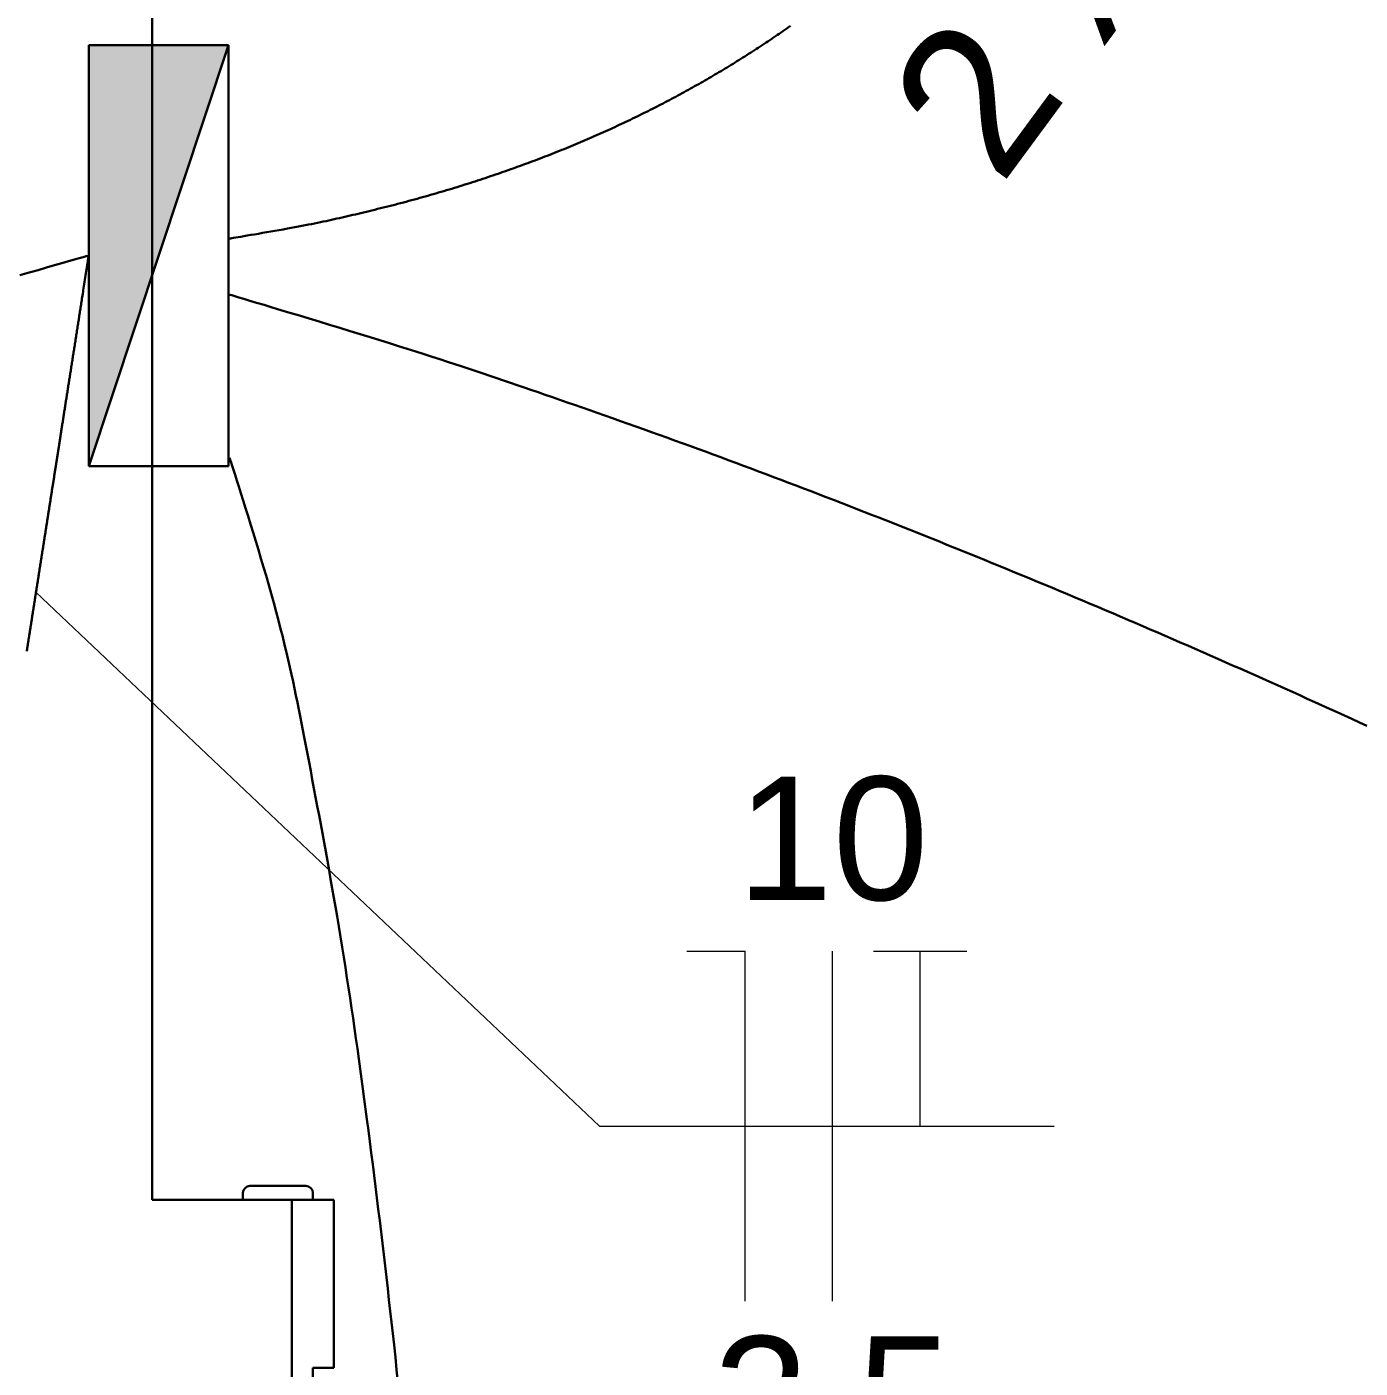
# Model space of a CAD drawing. Header units: millimetres. Extents: x 0 to 55.3, y 20.8 to 61.4.
# Drawn here: x 8.661 to 9.614, y 36.855 to 37.814 of the extents above; entities that cross this region are included whole.
import ezdxf

# ---------------------------------------------------------------- set-up
doc = ezdxf.new("R2010")
doc.units = ezdxf.units.MM
doc.linetypes.add('Dashed', pattern=[0.75, 0.5, -0.25])
for name, color, linetype, lineweight in [('ARQ_-_ALV_5', 1, 'Continuous', 30), ('ARQ_-_PORTA_2', 2, 'Continuous', 30), ('EL-Condutos', 4, 'Continuous', 30), ('EL-Fios', 2, 'Continuous', 20), ('EL-Textos_condutos', 2, 'Continuous', 20), ('EL-Textos_fios', 2, 'Continuous', 20), ('P-SIMBOL', 3, 'Continuous', 30)]:
    doc.layers.add(name, color=color, linetype=linetype, lineweight=lineweight)
doc.styles.add('Arial', font='Arial')

msp = doc.modelspace()

# ---------------------------------------------------------------- hatches: boundary and pattern name
at = {"layer": 'P-SIMBOL', "linetype": 'Continuous'}
msp.add_hatch(color=256, dxfattribs=at).paths.add_polyline_path([(8.804652, 37.800949), (8.704752, 37.800949), (8.704752, 37.500049)])

# ---------------------------------------------------------------- linework, layer by layer
at = {"layer": 'ARQ_-_ALV_5'}
for p, q in [((8.750002, 36.975499), (8.750002, 38.325499)), ((8.750002, 36.975499), (8.850002, 36.975499)), ((8.850002, 36.975499), (8.850002, 36.825499))]:
    msp.add_line(p, q, dxfattribs=at)
at = {"layer": 'ARQ_-_PORTA_2'}
for p, q in [((8.860002, 36.985499), (8.820002, 36.985499)), ((8.815002, 36.980499), (8.815002, 36.975499)), ((8.850002, 36.975499), (8.865002, 36.975499)), ((8.865002, 36.975499), (8.865002, 36.980499)), ((8.880002, 36.975499), (8.865002, 36.975499)), ((8.880002, 36.855499), (8.880002, 36.975499)), ((8.865002, 36.825499), (8.865002, 36.855499)), ((8.865002, 36.855499), (8.880002, 36.855499))]:
    msp.add_line(p, q, dxfattribs=at)
for centre, start, end in [((8.820002, 36.980499), 90, 180), ((8.860002, 36.980499), 0, 90)]:
    msp.add_arc(centre, 0.005, start, end, dxfattribs=at)
at = {"layer": 'EL-Condutos', "linetype": 'Continuous', "flags": 128}
for points in [[(8.805541, 37.662635), (8.805729, 37.662666), (8.806274, 37.662757), (8.807155, 37.662903), (8.808344, 37.663101), (8.809819, 37.663348), (8.811555, 37.663639), (8.813527, 37.66397), (8.815712, 37.664338), (8.818083, 37.66474), (8.820618, 37.66517), (8.823292, 37.665626), (8.82608, 37.666104), (8.828958, 37.666599), (8.831901, 37.667109), (8.834885, 37.667629), (8.837886, 37.668155), (8.840878, 37.668684), (8.843839, 37.669212), (8.846743, 37.669736), (8.849566, 37.67025), (8.852183, 37.670734), (8.854709, 37.671207), (8.85715, 37.671671), (8.859512, 37.672126), (8.861801, 37.672573), (8.864023, 37.673014), (8.866185, 37.67345), (8.868293, 37.67388), (8.870352, 37.674307), (8.872369, 37.674732), (8.874351, 37.675154), (8.876302, 37.675576), (8.87823, 37.675998), (8.88014, 37.676422), (8.882039, 37.676847), (8.883933, 37.677276), (8.885827, 37.677709), (8.887729, 37.678147), (8.889644, 37.678591), (8.891578, 37.679042), (8.893462, 37.679483), (8.895368, 37.679931), (8.897295, 37.680387), (8.89924, 37.680849), (8.901203, 37.681318), (8.903182, 37.681793), (8.905174, 37.682274), (8.90718, 37.682761), (8.909196, 37.683253), (8.911222, 37.683751), (8.913257, 37.684254), (8.915297, 37.684762), (8.917342, 37.685275), (8.919391, 37.685792), (8.921441, 37.686313), (8.923491, 37.686838), (8.92554, 37.687367), (8.927586, 37.6879), (8.929628, 37.688435), (8.931663, 37.688974), (8.933617, 37.689496), (8.935565, 37.690021), (8.937506, 37.690549), (8.939442, 37.691079), (8.941372, 37.691612), (8.943296, 37.692149), (8.945216, 37.692688), (8.947131, 37.693231), (8.949042, 37.693777), (8.950949, 37.694326), (8.952853, 37.694878), (8.954754, 37.695434), (8.956653, 37.695994), (8.958549, 37.696556), (8.960444, 37.697123), (8.962337, 37.697694), (8.964229, 37.698268), (8.96612, 37.698846), (8.968011, 37.699428), (8.969903, 37.700014), (8.97173, 37.700584), (8.973557, 37.701157), (8.975384, 37.701735), (8.977212, 37.702316), (8.97904, 37.702901), (8.980867, 37.703489), (8.982695, 37.704082), (8.984522, 37.704678), (8.986348, 37.705278), (8.988175, 37.705882), (8.99, 37.70649), (8.991825, 37.707101), (8.993649, 37.707716), (8.995471, 37.708335), (8.997293, 37.708958), (8.999114, 37.709584), (9.000933, 37.710214), (9.002751, 37.710847), (9.004567, 37.711485), (9.006382, 37.712126), (9.008137, 37.71275), (9.00989, 37.713377), (9.011641, 37.714008), (9.013391, 37.714642), (9.01514, 37.71528), (9.016886, 37.715922), (9.018632, 37.716567), (9.020375, 37.717215), (9.022117, 37.717867), (9.023858, 37.718523), (9.025597, 37.719182), (9.027335, 37.719844), (9.029071, 37.720511), (9.030806, 37.721181), (9.032539, 37.721854), (9.034271, 37.722531), (9.036001, 37.723212), (9.03773, 37.723896), (9.039458, 37.724584), (9.041184, 37.725276), (9.042858, 37.72595), (9.04453, 37.726629), (9.046201, 37.72731), (9.047871, 37.727995), (9.04954, 37.728684), (9.051207, 37.729375), (9.052872, 37.730071), (9.054537, 37.73077), (9.056199, 37.731472), (9.057861, 37.732178), (9.059521, 37.732887), (9.061179, 37.7336), (9.062837, 37.734317), (9.064492, 37.735037), (9.066146, 37.73576), (9.067799, 37.736487), (9.06945, 37.737217), (9.071099, 37.737951), (9.072747, 37.738689), (9.074393, 37.739429), (9.075993, 37.740154), (9.077592, 37.740881), (9.079188, 37.741612), (9.080784, 37.742347), (9.082378, 37.743084), (9.08397, 37.743825), (9.085561, 37.74457), (9.08715, 37.745317), (9.088737, 37.746068), (9.090323, 37.746823), (9.091908, 37.747581), (9.09349, 37.748342), (9.095071, 37.749106), (9.096651, 37.749874), (9.098228, 37.750645), (9.099804, 37.75142), (9.101379, 37.752198), (9.102952, 37.752979), (9.104523, 37.753764), (9.106092, 37.754552), (9.107622, 37.755325), (9.10915, 37.7561), (9.110676, 37.756879), (9.112201, 37.757661), (9.113724, 37.758446), (9.115245, 37.759234), (9.116765, 37.760026), (9.118283, 37.760821), (9.119799, 37.761619), (9.121314, 37.76242), (9.122827, 37.763224), (9.124338, 37.764032), (9.125848, 37.764843), (9.127356, 37.765657), (9.128862, 37.766475), (9.130366, 37.767295), (9.131868, 37.768119), (9.133369, 37.768946), (9.134868, 37.769776), (9.136365, 37.77061), (9.137829, 37.771429), (9.13929, 37.77225), (9.14075, 37.773075), (9.142209, 37.773903), (9.143665, 37.774734), (9.14512, 37.775568), (9.146573, 37.776406), (9.148024, 37.777246), (9.149473, 37.778089), (9.150921, 37.778936), (9.152366, 37.779785), (9.15381, 37.780638), (9.155253, 37.781493), (9.156693, 37.782352), (9.158131, 37.783213), (9.159568, 37.784078), (9.161003, 37.784946), (9.162436, 37.785817), (9.163867, 37.786691), (9.165296, 37.787568), (9.166698, 37.788431), (9.168097, 37.789298), (9.169494, 37.790167), (9.17089, 37.79104), (9.172284, 37.791915), (9.173676, 37.792793), (9.175066, 37.793674), (9.176454, 37.794558), (9.177841, 37.795445), (9.179226, 37.796335), (9.180608, 37.797228), (9.181989, 37.798123), (9.183368, 37.799022), (9.184746, 37.799923), (9.186121, 37.800827), (9.187494, 37.801734), (9.188866, 37.802644), (9.190235, 37.803557), (9.191603, 37.804473), (9.192969, 37.805391), (9.194312, 37.806298), (9.195653, 37.807208), (9.196992, 37.80812), (9.198329, 37.809035), (9.199664, 37.809953), (9.200998, 37.810874), (9.202329, 37.811797), (9.203659, 37.812723), (9.204987, 37.813652), (9.206313, 37.814584)], [(8.704752, 37.650499), (8.704302, 37.65037), (8.702993, 37.649995), (8.700882, 37.649389), (8.698029, 37.648571), (8.694491, 37.647557), (8.690328, 37.646362), (8.685597, 37.645005), (8.680358, 37.643502), (8.674669, 37.64187), (8.668588, 37.640124), (8.662174, 37.638283), (8.655485, 37.636363)], [(8.704686, 37.65008), (8.704671, 37.649982), (8.704626, 37.649697), (8.704554, 37.649237), (8.704457, 37.648615), (8.704336, 37.647844), (8.704194, 37.646937), (8.704033, 37.645907), (8.703854, 37.644765), (8.70366, 37.643526), (8.703453, 37.642202), (8.703234, 37.640805), (8.703006, 37.639348), (8.702771, 37.637845), (8.70253, 37.636307), (8.702286, 37.634749), (8.702041, 37.633181), (8.701796, 37.631618), (8.701554, 37.630072), (8.701317, 37.628556), (8.701086, 37.627082), (8.700877, 37.625748), (8.700675, 37.624459), (8.70048, 37.623212), (8.700291, 37.622005), (8.700108, 37.620834), (8.69993, 37.619697), (8.699756, 37.618589), (8.699587, 37.617508), (8.699422, 37.616452), (8.69926, 37.615415), (8.6991, 37.614397), (8.698943, 37.613393), (8.698788, 37.6124), (8.698634, 37.611416), (8.69848, 37.610437), (8.698327, 37.60946), (8.698174, 37.608482), (8.69802, 37.607499), (8.697866, 37.60651), (8.697709, 37.60551), (8.69756, 37.60456), (8.69741, 37.603599), (8.697258, 37.602628), (8.697104, 37.601647), (8.696949, 37.600657), (8.696793, 37.599659), (8.696636, 37.598654), (8.696477, 37.597643), (8.696318, 37.596625), (8.696158, 37.595603), (8.695997, 37.594576), (8.695836, 37.593545), (8.695674, 37.592512), (8.695512, 37.591477), (8.69535, 37.590441), (8.695188, 37.589404), (8.695025, 37.588367), (8.694863, 37.587331), (8.694701, 37.586298), (8.69454, 37.585266), (8.694389, 37.5843), (8.694238, 37.583337), (8.694088, 37.582376), (8.693938, 37.581418), (8.693788, 37.580462), (8.693639, 37.579508), (8.693489, 37.578555), (8.693341, 37.577605), (8.693192, 37.576655), (8.693044, 37.575707), (8.692895, 37.57476), (8.692747, 37.573814), (8.692599, 37.572868), (8.692451, 37.571923), (8.692303, 37.570978), (8.692155, 37.570033), (8.692008, 37.569089), (8.69186, 37.568144), (8.691712, 37.567198), (8.691564, 37.566252), (8.691424, 37.565362), (8.691285, 37.564471), (8.691145, 37.563579), (8.691005, 37.562687), (8.690866, 37.561794), (8.690726, 37.560901), (8.690586, 37.560008), (8.690446, 37.559114), (8.690306, 37.558219), (8.690166, 37.557324), (8.690026, 37.55643), (8.689886, 37.555534), (8.689745, 37.554639), (8.689605, 37.553744), (8.689465, 37.552848), (8.689325, 37.551953), (8.689185, 37.551057), (8.689045, 37.550162), (8.688904, 37.549266), (8.688764, 37.548371), (8.688632, 37.547528), (8.6885, 37.546685), (8.688368, 37.545842), (8.688236, 37.544999), (8.688104, 37.544156), (8.687972, 37.543314), (8.687841, 37.542471), (8.687709, 37.541629), (8.687577, 37.540787), (8.687445, 37.539944), (8.687313, 37.539102), (8.687181, 37.53826), (8.68705, 37.537418), (8.686918, 37.536576), (8.686786, 37.535734), (8.686654, 37.534892), (8.686522, 37.53405), (8.68639, 37.533208), (8.686259, 37.532366), (8.686127, 37.531524), (8.686002, 37.530729), (8.685878, 37.529933), (8.685753, 37.529138), (8.685629, 37.528342), (8.685504, 37.527547), (8.68538, 37.526752), (8.685255, 37.525956), (8.685131, 37.525161), (8.685006, 37.524365), (8.684881, 37.523569), (8.684757, 37.522774), (8.684632, 37.521978), (8.684508, 37.521183), (8.684383, 37.520387), (8.684259, 37.519591), (8.684134, 37.518796), (8.68401, 37.518), (8.683885, 37.517205), (8.68376, 37.516409), (8.683636, 37.515613), (8.683518, 37.51486), (8.6834, 37.514106), (8.683282, 37.513352), (8.683164, 37.512599), (8.683046, 37.511845), (8.682928, 37.511092), (8.68281, 37.510338), (8.682692, 37.509584), (8.682574, 37.508831), (8.682456, 37.508077), (8.682338, 37.507324), (8.68222, 37.50657), (8.682102, 37.505816), (8.681984, 37.505063), (8.681866, 37.504309), (8.681748, 37.503556), (8.68163, 37.502802), (8.681512, 37.502049), (8.681394, 37.501295), (8.681276, 37.500541), (8.681164, 37.499825), (8.681052, 37.499108), (8.68094, 37.498392), (8.680827, 37.497675), (8.680715, 37.496959), (8.680603, 37.496242), (8.680491, 37.495526), (8.680379, 37.494809), (8.680266, 37.494092), (8.680154, 37.493376), (8.680042, 37.492659), (8.67993, 37.491943), (8.679818, 37.491226), (8.679706, 37.49051), (8.679593, 37.489793), (8.679481, 37.489076), (8.679369, 37.48836), (8.679257, 37.487643), (8.679145, 37.486927), (8.679032, 37.48621), (8.678925, 37.485526), (8.678818, 37.484841), (8.678711, 37.484157), (8.678604, 37.483472), (8.678497, 37.482788), (8.678389, 37.482104), (8.678282, 37.481419), (8.678175, 37.480735), (8.678068, 37.48005), (8.677961, 37.479366), (8.677854, 37.478681), (8.677746, 37.477997), (8.677639, 37.477313), (8.677532, 37.476628), (8.677425, 37.475944), (8.677318, 37.475259), (8.67721, 37.474575), (8.677103, 37.47389), (8.676996, 37.473206), (8.676889, 37.472522), (8.676786, 37.471864), (8.676683, 37.471207), (8.67658, 37.47055), (8.676477, 37.469893), (8.676374, 37.469236), (8.676272, 37.468578), (8.676169, 37.467921), (8.676066, 37.467264), (8.675963, 37.466607), (8.67586, 37.46595), (8.675757, 37.465292), (8.675654, 37.464635), (8.675551, 37.463978), (8.675448, 37.463321), (8.675345, 37.462664), (8.675242, 37.462007), (8.67514, 37.461349), (8.675037, 37.460692), (8.674934, 37.460035), (8.674831, 37.459378), (8.674731, 37.458743), (8.674632, 37.458108), (8.674533, 37.457473), (8.674433, 37.456838), (8.674334, 37.456204), (8.674234, 37.455569), (8.674135, 37.454934), (8.674035, 37.454299), (8.673936, 37.453664), (8.673837, 37.453029), (8.673737, 37.452394), (8.673638, 37.45176), (8.673538, 37.451125), (8.673439, 37.45049), (8.67334, 37.449855), (8.67324, 37.44922), (8.673141, 37.448585), (8.673041, 37.447951), (8.672942, 37.447316), (8.672842, 37.446681), (8.672746, 37.446063), (8.672649, 37.445446), (8.672552, 37.444829), (8.672456, 37.444211), (8.672359, 37.443594), (8.672262, 37.442977), (8.672166, 37.442359), (8.672069, 37.441742), (8.671972, 37.441124), (8.671876, 37.440507), (8.671779, 37.43989), (8.671682, 37.439272), (8.671585, 37.438655), (8.671489, 37.438037), (8.671392, 37.43742), (8.671295, 37.436803), (8.671199, 37.436185), (8.671102, 37.435568), (8.671005, 37.43495), (8.670909, 37.434333), (8.670814, 37.433728), (8.670719, 37.433123), (8.670624, 37.432518), (8.67053, 37.431914), (8.670435, 37.431309), (8.67034, 37.430704), (8.670245, 37.430099), (8.670151, 37.429494), (8.670056, 37.428889), (8.669961, 37.428285), (8.669867, 37.42768), (8.669772, 37.427075), (8.669677, 37.42647), (8.669582, 37.425865), (8.669488, 37.42526), (8.669393, 37.424656), (8.669298, 37.424051), (8.669203, 37.423446), (8.669109, 37.422841), (8.669014, 37.422236), (8.66892, 37.421639), (8.668827, 37.421042), (8.668733, 37.420445), (8.66864, 37.419847), (8.668546, 37.41925), (8.668453, 37.418653), (8.668359, 37.418056), (8.668266, 37.417459), (8.668172, 37.416862), (8.668078, 37.416264), (8.667985, 37.415667), (8.667891, 37.41507), (8.667798, 37.414473), (8.667704, 37.413876), (8.667611, 37.413278), (8.667517, 37.412681), (8.667424, 37.412084), (8.66733, 37.411487), (8.667237, 37.41089), (8.667143, 37.410292), (8.66705, 37.409698), (8.666957, 37.409104), (8.666864, 37.408509), (8.666771, 37.407915), (8.666677, 37.40732), (8.666584, 37.406726), (8.666491, 37.406132), (8.666398, 37.405537), (8.666305, 37.404943), (8.666212, 37.404348), (8.666119, 37.403754), (8.666026, 37.403159), (8.665932, 37.402565), (8.665839, 37.401971), (8.665746, 37.401376), (8.665653, 37.400782), (8.66556, 37.400187), (8.665467, 37.399593), (8.665374, 37.398998), (8.665281, 37.398404), (8.665187, 37.397807), (8.665094, 37.397211), (8.665, 37.396614), (8.664907, 37.396018), (8.664813, 37.395421), (8.66472, 37.394825), (8.664626, 37.394228), (8.664533, 37.393632), (8.664439, 37.393035), (8.664346, 37.392438), (8.664253, 37.391842), (8.664159, 37.391245), (8.664066, 37.390649), (8.663972, 37.390052), (8.663879, 37.389456), (8.663785, 37.388859), (8.663692, 37.388263), (8.663598, 37.387666), (8.663505, 37.387069), (8.663411, 37.386473), (8.663317, 37.385869), (8.663222, 37.385266), (8.663128, 37.384662), (8.663033, 37.384059), (8.662938, 37.383455), (8.662844, 37.382851), (8.662749, 37.382248), (8.662655, 37.381644), (8.66256, 37.381041), (8.662466, 37.380437), (8.662371, 37.379833), (8.662276, 37.37923), (8.662182, 37.378626), (8.662087, 37.378023), (8.661993, 37.377419), (8.661898, 37.376816), (8.661804, 37.376212), (8.661709, 37.375608), (8.661614, 37.375005), (8.66152, 37.374401), (8.661423, 37.373786), (8.661327, 37.37317), (8.661231, 37.372555), (8.661134, 37.371939), (8.661038, 37.371324), (8.660941, 37.370708), (8.660845, 37.370093), (8.660748, 37.369477), (8.660652, 37.368862), (8.660555, 37.368246), (8.660459, 37.367631)], [(8.805251, 37.622593), (8.805708, 37.622457), (8.807037, 37.62206), (8.809181, 37.62142), (8.81208, 37.620554), (8.815675, 37.619478), (8.819907, 37.618211), (8.824716, 37.616768), (8.830043, 37.615169), (8.835829, 37.613429), (8.842016, 37.611566), (8.848543, 37.609598), (8.855351, 37.60754), (8.862383, 37.605412), (8.869577, 37.603229), (8.876875, 37.601009), (8.884219, 37.598769), (8.891548, 37.596527), (8.898803, 37.594299), (8.905926, 37.592103), (8.912857, 37.589956), (8.91962, 37.58785), (8.926143, 37.585806), (8.932442, 37.583821), (8.938533, 37.58189), (8.944431, 37.580008), (8.950154, 37.57817), (8.955717, 37.576371), (8.961137, 37.574608), (8.966429, 37.572876), (8.97161, 37.571169), (8.976695, 37.569483), (8.981701, 37.567813), (8.986645, 37.566156), (8.991541, 37.564505), (8.996407, 37.562857), (9.001258, 37.561207), (9.00611, 37.55955), (9.01098, 37.557882), (9.015884, 37.556197), (9.020837, 37.554492), (9.025899, 37.552747), (9.031024, 37.550976), (9.036207, 37.549183), (9.041443, 37.547367), (9.04673, 37.545531), (9.052062, 37.543676), (9.057434, 37.541802), (9.062843, 37.539911), (9.068284, 37.538005), (9.073753, 37.536084), (9.079245, 37.534151), (9.084756, 37.532206), (9.090282, 37.53025), (9.095818, 37.528285), (9.10136, 37.526313), (9.106903, 37.524334), (9.112444, 37.52235), (9.117977, 37.520362), (9.123498, 37.518371), (9.129004, 37.516379), (9.13453, 37.514372), (9.140036, 37.512364), (9.145525, 37.510356), (9.150996, 37.508347), (9.156451, 37.506336), (9.161891, 37.504324), (9.167318, 37.50231), (9.172732, 37.500293), (9.178135, 37.498274), (9.183528, 37.496252), (9.188912, 37.494226), (9.194289, 37.492197), (9.199659, 37.490164), (9.205024, 37.488126), (9.210385, 37.486084), (9.215742, 37.484037), (9.221098, 37.481985), (9.226454, 37.479927), (9.23181, 37.477864), (9.237168, 37.475793), (9.242559, 37.473705), (9.247953, 37.471611), (9.253349, 37.469509), (9.258747, 37.467402), (9.264147, 37.465288), (9.269548, 37.463169), (9.274951, 37.461043), (9.280354, 37.458911), (9.285758, 37.456774), (9.291162, 37.454631), (9.296566, 37.452482), (9.301969, 37.450328), (9.307372, 37.448169), (9.312774, 37.446004), (9.318174, 37.443835), (9.323572, 37.44166), (9.328969, 37.43948), (9.334363, 37.437296), (9.339754, 37.435107), (9.345143, 37.432913), (9.350548, 37.430707), (9.355951, 37.428496), (9.361351, 37.42628), (9.366747, 37.42406), (9.37214, 37.421836), (9.377531, 37.419606), (9.382918, 37.417373), (9.388303, 37.415135), (9.393685, 37.412892), (9.399065, 37.410644), (9.404442, 37.408392), (9.409817, 37.406136), (9.415189, 37.403874), (9.42056, 37.401609), (9.425928, 37.399338), (9.431294, 37.397063), (9.436658, 37.394783), (9.44202, 37.392499), (9.447381, 37.39021), (9.452739, 37.387916), (9.458108, 37.385613), (9.463475, 37.383305), (9.46884, 37.380992), (9.474203, 37.378675), (9.479565, 37.376353), (9.484925, 37.374026), (9.490283, 37.371695), (9.495639, 37.369359), (9.500994, 37.367018), (9.506347, 37.364674), (9.511698, 37.362324), (9.517047, 37.35997), (9.522394, 37.357612), (9.52774, 37.355249), (9.533083, 37.352881), (9.538425, 37.35051), (9.543764, 37.348133), (9.549102, 37.345753), (9.554437, 37.343368), (9.559771, 37.340978), (9.565104, 37.338584), (9.570435, 37.336185), (9.575764, 37.333782), (9.581091, 37.331375), (9.586415, 37.328963), (9.591738, 37.326547), (9.597059, 37.324127), (9.602378, 37.321703), (9.607695, 37.319274), (9.613009, 37.316841), (9.618322, 37.314403)]]:
    msp.add_lwpolyline(points, dxfattribs=at)
at = {"layer": 'EL-Condutos', "linetype": 'Dashed', "ltscale": 7, "flags": 128}
msp.add_lwpolyline([(8.895008, 30.693685), (8.895073, 30.694612), (8.895262, 30.697314), (8.895567, 30.701672), (8.895979, 30.707565), (8.896489, 30.714874), (8.897089, 30.72348), (8.89777, 30.733264), (8.898524, 30.744105), (8.899342, 30.755885), (8.900215, 30.768483), (8.901134, 30.781781), (8.902092, 30.795659), (8.90308, 30.809996), (8.904088, 30.824675), (8.905109, 30.839575), (8.906133, 30.854577), (8.907153, 30.869561), (8.908159, 30.884408), (8.909143, 30.898999), (8.910096, 30.913213), (8.911054, 30.927595), (8.911972, 30.941468), (8.912851, 30.954866), (8.913695, 30.967823), (8.914506, 30.980374), (8.915286, 30.992553), (8.916038, 31.004394), (8.916764, 31.015932), (8.917467, 31.027201), (8.91815, 31.038235), (8.918815, 31.049069), (8.919464, 31.059737), (8.9201, 31.070274), (8.920726, 31.080713), (8.921343, 31.091089), (8.921955, 31.101436), (8.922564, 31.11179), (8.923173, 31.122183), (8.923783, 31.132651), (8.924398, 31.143227), (8.925045, 31.154377), (8.925699, 31.165672), (8.926359, 31.177103), (8.927024, 31.188659), (8.927695, 31.200331), (8.928369, 31.212109), (8.929047, 31.223983), (8.929728, 31.235944), (8.930411, 31.247981), (8.931095, 31.260085), (8.93178, 31.272247), (8.932465, 31.284456), (8.93315, 31.296702), (8.933833, 31.308977), (8.934514, 31.321269), (8.935192, 31.33357), (8.935867, 31.345869), (8.936538, 31.358157), (8.937204, 31.370424), (8.937865, 31.38266), (8.938542, 31.395279), (8.939213, 31.407856), (8.939878, 31.420396), (8.940537, 31.432901), (8.94119, 31.445374), (8.941837, 31.457816), (8.94248, 31.470232), (8.943117, 31.482624), (8.943749, 31.494994), (8.944377, 31.507346), (8.945, 31.519681), (8.94562, 31.532004), (8.946235, 31.544316), (8.946846, 31.556621), (8.947454, 31.568921), (8.948058, 31.581218), (8.94866, 31.593517), (8.949258, 31.605818), (8.949854, 31.618126), (8.950447, 31.630443), (8.951055, 31.64313), (8.951661, 31.655829), (8.952264, 31.668539), (8.952865, 31.681259), (8.953463, 31.693988), (8.954058, 31.706725), (8.954651, 31.71947), (8.955241, 31.732222), (8.955828, 31.744981), (8.956413, 31.757745), (8.956995, 31.770513), (8.957573, 31.783285), (8.958149, 31.79606), (8.958722, 31.808838), (8.959292, 31.821617), (8.959859, 31.834397), (8.960423, 31.847177), (8.960983, 31.859956), (8.961541, 31.872734), (8.962095, 31.885509), (8.962659, 31.89859), (8.96322, 31.911668), (8.963777, 31.924742), (8.964331, 31.937815), (8.964882, 31.950885), (8.96543, 31.963952), (8.965974, 31.977018), (8.966515, 31.990082), (8.967052, 32.003144), (8.967587, 32.016205), (8.968118, 32.029265), (8.968646, 32.042325), (8.969171, 32.055383), (8.969693, 32.068441), (8.970211, 32.081498), (8.970727, 32.094556), (8.97124, 32.107614), (8.971749, 32.120672), (8.972256, 32.133731), (8.97276, 32.14679), (8.97327, 32.160105), (8.973778, 32.173422), (8.974282, 32.186739), (8.974783, 32.200057), (8.975281, 32.213376), (8.975777, 32.226696), (8.976269, 32.240017), (8.976758, 32.253338), (8.977244, 32.266659), (8.977727, 32.279982), (8.978207, 32.293304), (8.978684, 32.306627), (8.979158, 32.319951), (8.979629, 32.333274), (8.980097, 32.346598), (8.980562, 32.359922), (8.981024, 32.373246), (8.981483, 32.38657), (8.981939, 32.399894), (8.982392, 32.413218), (8.982848, 32.426744), (8.983302, 32.44027), (8.983752, 32.453795), (8.9842, 32.467321), (8.984644, 32.480846), (8.985085, 32.494372), (8.985523, 32.507897), (8.985958, 32.521422), (8.98639, 32.534947), (8.986819, 32.548472), (8.987245, 32.561997), (8.987668, 32.575523), (8.988088, 32.589048), (8.988504, 32.602573), (8.988918, 32.616098), (8.989329, 32.629624), (8.989737, 32.643149), (8.990141, 32.656675), (8.990543, 32.6702), (8.990941, 32.683726), (8.991341, 32.697401), (8.991738, 32.711076), (8.992132, 32.724751), (8.992523, 32.738426), (8.992911, 32.752102), (8.993295, 32.765777), (8.993677, 32.779453), (8.994056, 32.793129), (8.994431, 32.806805), (8.994804, 32.820481), (8.995173, 32.834157), (8.995539, 32.847833), (8.995903, 32.861509), (8.996263, 32.875186), (8.99662, 32.888862), (8.996974, 32.902539), (8.997325, 32.916216), (8.997673, 32.929892), (8.998018, 32.943569), (8.99836, 32.957246), (8.998701, 32.971019), (8.99904, 32.984791), (8.999375, 32.998564), (8.999707, 33.012337), (9.000036, 33.02611), (9.000361, 33.039882), (9.000684, 33.053655), (9.001004, 33.067428), (9.00132, 33.081202), (9.001634, 33.094975), (9.001944, 33.108748), (9.002251, 33.122521), (9.002556, 33.136294), (9.002857, 33.150068), (9.003155, 33.163841), (9.00345, 33.177615), (9.003741, 33.191388), (9.00403, 33.205162), (9.004316, 33.218936), (9.004598, 33.23271), (9.004878, 33.246526), (9.005155, 33.260343), (9.005429, 33.274159), (9.0057, 33.287976), (9.005968, 33.301792), (9.006233, 33.315609), (9.006494, 33.329426), (9.006753, 33.343243), (9.007008, 33.35706), (9.00726, 33.370877), (9.007509, 33.384694), (9.007754, 33.398511), (9.007997, 33.412328), (9.008236, 33.426145), (9.008473, 33.439963), (9.008706, 33.45378), (9.008936, 33.467597), (9.009162, 33.481415), (9.009386, 33.495232), (9.009606, 33.50905), (9.009823, 33.522857), (9.010037, 33.536664), (9.010248, 33.550471), (9.010455, 33.564278), (9.010659, 33.578085), (9.01086, 33.591892), (9.011058, 33.6057), (9.011253, 33.619507), (9.011444, 33.633314), (9.011632, 33.647122), (9.011817, 33.660929), (9.011999, 33.674737), (9.012177, 33.688544), (9.012353, 33.702352), (9.012524, 33.71616), (9.012693, 33.729967), (9.012858, 33.743775), (9.013021, 33.757583), (9.013179, 33.77139), (9.013335, 33.785198), (9.013486, 33.798942), (9.013635, 33.812687), (9.01378, 33.826431), (9.013921, 33.840175), (9.01406, 33.853919), (9.014195, 33.867664), (9.014327, 33.881408), (9.014455, 33.895153), (9.01458, 33.908897), (9.014702, 33.922641), (9.014821, 33.936386), (9.014936, 33.95013), (9.015048, 33.963875), (9.015156, 33.97762), (9.015261, 33.991364), (9.015363, 34.005109), (9.015461, 34.018853), (9.015556, 34.032598), (9.015647, 34.046343), (9.015735, 34.060088), (9.015819, 34.073716), (9.015899, 34.087344), (9.015977, 34.100972), (9.01605, 34.1146), (9.016121, 34.128228), (9.016187, 34.141856), (9.016251, 34.155484), (9.016311, 34.169112), (9.016367, 34.18274), (9.01642, 34.196368), (9.01647, 34.209996), (9.016516, 34.223624), (9.016558, 34.237253), (9.016598, 34.250881), (9.016633, 34.264509), (9.016665, 34.278137), (9.016693, 34.291765), (9.016718, 34.305393), (9.01674, 34.319022), (9.016757, 34.33265), (9.016771, 34.346108), (9.016782, 34.359567), (9.016789, 34.373025), (9.016792, 34.386484), (9.016792, 34.399942), (9.016788, 34.4134), (9.016781, 34.426859), (9.01677, 34.440317), (9.016755, 34.453776), (9.016737, 34.467234), (9.016715, 34.480692), (9.01669, 34.494151), (9.016661, 34.507609), (9.016628, 34.521068), (9.016591, 34.534526), (9.016551, 34.547984), (9.016507, 34.561443), (9.016459, 34.574901), (9.016408, 34.588359), (9.016352, 34.601818), (9.016294, 34.615053), (9.016233, 34.628288), (9.016167, 34.641524), (9.016098, 34.654759), (9.016025, 34.667995), (9.015948, 34.68123), (9.015868, 34.694466), (9.015784, 34.707701), (9.015696, 34.720936), (9.015604, 34.734171), (9.015508, 34.747407), (9.015409, 34.760642), (9.015305, 34.773877), (9.015198, 34.787112), (9.015087, 34.800347), (9.014971, 34.813583), (9.014852, 34.826818), (9.014729, 34.840053), (9.014602, 34.853288), (9.014471, 34.866523), (9.014339, 34.879482), (9.014203, 34.892441), (9.014062, 34.9054), (9.013919, 34.918359), (9.013771, 34.931318), (9.013619, 34.944277), (9.013463, 34.957236), (9.013303, 34.970195), (9.013139, 34.983154), (9.012971, 34.996113), (9.012799, 35.009072), (9.012623, 35.02203), (9.012443, 35.034989), (9.012258, 35.047947), (9.01207, 35.060906), (9.011877, 35.073864), (9.01168, 35.086823), (9.011479, 35.099781), (9.011273, 35.112739), (9.011064, 35.125698), (9.010855, 35.138327), (9.010642, 35.150957), (9.010426, 35.163586), (9.010205, 35.176216), (9.009979, 35.188845), (9.00975, 35.201474), (9.009516, 35.214103), (9.009279, 35.226732), (9.009036, 35.239361), (9.00879, 35.25199), (9.008539, 35.264619), (9.008284, 35.277248), (9.008024, 35.289877), (9.00776, 35.302505), (9.007492, 35.315134), (9.007219, 35.327762), (9.006941, 35.34039), (9.006659, 35.353018), (9.006372, 35.365646), (9.006081, 35.378274), (9.005794, 35.390521), (9.005503, 35.402768), (9.005207, 35.415014), (9.004907, 35.427261), (9.004603, 35.439507), (9.004293, 35.451753), (9.00398, 35.463999), (9.003662, 35.476245), (9.003339, 35.488491), (9.003011, 35.500736), (9.002679, 35.512982), (9.002342, 35.525227), (9.002001, 35.537473), (9.001654, 35.549718), (9.001303, 35.561963), (9.000947, 35.574208), (9.000586, 35.586452), (9.00022, 35.598697), (8.99985, 35.610941), (8.999474, 35.623186), (8.999107, 35.634996), (8.998735, 35.646806), (8.998358, 35.658617), (8.997977, 35.670427), (8.997591, 35.682236), (8.9972, 35.694046), (8.996804, 35.705856), (8.996403, 35.717665), (8.995997, 35.729474), (8.995586, 35.741283), (8.99517, 35.753092), (8.994749, 35.764901), (8.994323, 35.776709), (8.993892, 35.788518), (8.993455, 35.800326), (8.993014, 35.812134), (8.992567, 35.823941), (8.992114, 35.835749), (8.991656, 35.847556), (8.991193, 35.859363), (8.990744, 35.870684), (8.990289, 35.882005), (8.98983, 35.893326), (8.989365, 35.904646), (8.988896, 35.915966), (8.98842, 35.927286), (8.98794, 35.938606), (8.987454, 35.949925), (8.986963, 35.961244), (8.986466, 35.972563), (8.985964, 35.983882), (8.985457, 35.995201), (8.984943, 36.006519), (8.984424, 36.017837), (8.9839, 36.029155), (8.983369, 36.040472), (8.982833, 36.051789), (8.982291, 36.063106), (8.981743, 36.074423), (8.981189, 36.08574), (8.980656, 36.096518), (8.980117, 36.107296), (8.979573, 36.118074), (8.979023, 36.128852), (8.978467, 36.139629), (8.977906, 36.150406), (8.977339, 36.161183), (8.976766, 36.171959), (8.976187, 36.182735), (8.975602, 36.193511), (8.975011, 36.204286), (8.974414, 36.215061), (8.973811, 36.225836), (8.973202, 36.23661), (8.972586, 36.247384), (8.971965, 36.258158), (8.971336, 36.268931), (8.970702, 36.279703), (8.97006, 36.290475), (8.969413, 36.301247), (8.968794, 36.311429), (8.96817, 36.321611), (8.967539, 36.331792), (8.966903, 36.341973), (8.96626, 36.352153), (8.96561, 36.362334), (8.964955, 36.372513), (8.964293, 36.382693), (8.963624, 36.392872), (8.962949, 36.40305), (8.962267, 36.413228), (8.961578, 36.423406), (8.960883, 36.433584), (8.96018, 36.443761), (8.95947, 36.453938), (8.958754, 36.464115), (8.95803, 36.474291), (8.957299, 36.484467), (8.95656, 36.494642), (8.955814, 36.504818), (8.955108, 36.514353), (8.954396, 36.523887), (8.953677, 36.533422), (8.952951, 36.542956), (8.952218, 36.552489), (8.951478, 36.562022), (8.950731, 36.571554), (8.949977, 36.581085), (8.949215, 36.590616), (8.948447, 36.600146), (8.947671, 36.609675), (8.946888, 36.619203), (8.946097, 36.628729), (8.945298, 36.638255), (8.944492, 36.64778), (8.943679, 36.657303), (8.942857, 36.666826), (8.942028, 36.676346), (8.94119, 36.685866), (8.940345, 36.695384), (8.939553, 36.704211), (8.938755, 36.713037), (8.937949, 36.721862), (8.937136, 36.730687), (8.936315, 36.73951), (8.935486, 36.748333), (8.934649, 36.757156), (8.933804, 36.765978), (8.93295, 36.7748), (8.932088, 36.783622), (8.931217, 36.792445), (8.930337, 36.801267), (8.929448, 36.81009), (8.92855, 36.818914), (8.927642, 36.827738), (8.926725, 36.836564), (8.925798, 36.84539), (8.92486, 36.854218), (8.923913, 36.863047), (8.922955, 36.871877), (8.922068, 36.87997), (8.921173, 36.888064), (8.920268, 36.896159), (8.919355, 36.904252), (8.918433, 36.912345), (8.917503, 36.920436), (8.916564, 36.928526), (8.915616, 36.936612), (8.91466, 36.944696), (8.913695, 36.952775), (8.912723, 36.96085), (8.911741, 36.96892), (8.910752, 36.976985), (8.909754, 36.985043), (8.908748, 36.993095), (8.907733, 37.001139), (8.906711, 37.009175), (8.905681, 37.017203), (8.904642, 37.025222), (8.903596, 37.033231), (8.902644, 37.040453), (8.901685, 37.047669), (8.900718, 37.054879), (8.899741, 37.062087), (8.898755, 37.069293), (8.897759, 37.076499), (8.896751, 37.083707), (8.89573, 37.090919), (8.894696, 37.098137), (8.893649, 37.105361), (8.892586, 37.112595), (8.891508, 37.119839), (8.890413, 37.127095), (8.889301, 37.134365), (8.888171, 37.141651), (8.887021, 37.148954), (8.885852, 37.156277), (8.884662, 37.163621), (8.883451, 37.170987), (8.882217, 37.178377), (8.881105, 37.184946), (8.879976, 37.191531), (8.878832, 37.198124), (8.877675, 37.204721), (8.876507, 37.211317), (8.875329, 37.217905), (8.874143, 37.22448), (8.872951, 37.231037), (8.871754, 37.237569), (8.870554, 37.244072), (8.869353, 37.25054), (8.868153, 37.256967), (8.866954, 37.263348), (8.86576, 37.269676), (8.864571, 37.275948), (8.863389, 37.282156), (8.862217, 37.288296), (8.861055, 37.294361), (8.859905, 37.300347), (8.85877, 37.306248), (8.857799, 37.311283), (8.856834, 37.316266), (8.855868, 37.321214), (8.854894, 37.326143), (8.853908, 37.33107), (8.852901, 37.33601), (8.851869, 37.34098), (8.850804, 37.345997), (8.849701, 37.351077), (8.848552, 37.356236), (8.847352, 37.36149), (8.846095, 37.366856), (8.844774, 37.372351), (8.843382, 37.377989), (8.841914, 37.383789), (8.840363, 37.389766), (8.838723, 37.395937), (8.836988, 37.402318), (8.835151, 37.408925), (8.833205, 37.415775), (8.83149, 37.421706), (8.829711, 37.427772), (8.827884, 37.433926), (8.826026, 37.440119), (8.824153, 37.446304), (8.822282, 37.452434), (8.82043, 37.458462), (8.818612, 37.464339), (8.816844, 37.470019), (8.815145, 37.475454), (8.813529, 37.480596), (8.812014, 37.485399), (8.810615, 37.489814), (8.80935, 37.493795), (8.808234, 37.497293), (8.807284, 37.500262), (8.806517, 37.502653), (8.805948, 37.50442), (8.805595, 37.505515), (8.805474, 37.505891)], dxfattribs=at)
at = {"layer": 'EL-Fios'}
for p, q in [((9.132302, 37.153249), (9.173952, 37.153249)), ((9.173952, 36.903249), (9.173952, 37.153249)), ((9.236452, 36.903249), (9.236452, 37.153249)), ((9.265652, 37.153249), (9.332302, 37.153249)), ((9.298952, 37.028249), (9.298952, 37.153249))]:
    msp.add_line(p, q, dxfattribs=at)
at = {"layer": 'EL-Textos_fios'}
for p, q in [((8.667052, 37.409799), (9.069802, 37.028249)), ((9.069802, 37.028249), (9.394802, 37.028249))]:
    msp.add_line(p, q, dxfattribs=at)
at = {"layer": 'P-SIMBOL'}
for p, q in [((8.804652, 37.800949), (8.704752, 37.800949)), ((8.704752, 37.800949), (8.704752, 37.500049)), ((8.804652, 37.800949), (8.704752, 37.500049)), ((8.804652, 37.800949), (8.804652, 37.500049)), ((8.804652, 37.500049), (8.704752, 37.500049))]:
    msp.add_line(p, q, dxfattribs=at)

# ---------------------------------------------------------------- texts
at = {"layer": 'EL-Textos_condutos', "insert": (9.496374, 37.884239), "char_height": 0.1059, "width": 0.88956, "attachment_point": 8, "rotation": 53.594472, "line_spacing_factor": 0.798, "style": 'Arial'}
msp.add_mtext('2 x ø1"', dxfattribs=at)
at = {"layer": 'EL-Textos_fios', "char_height": 0.08825, "attachment_point": 8, "line_spacing_factor": 0.798, "style": 'Arial'}
for s, insert, width in [('10', (9.236502, 37.188621), 0.2118), ('2.5', (9.236502, 36.788621), 0.3177)]:
    msp.add_mtext(s, dxfattribs=dict(at, insert=insert, width=width))

doc.saveas('drawing.dxf')
